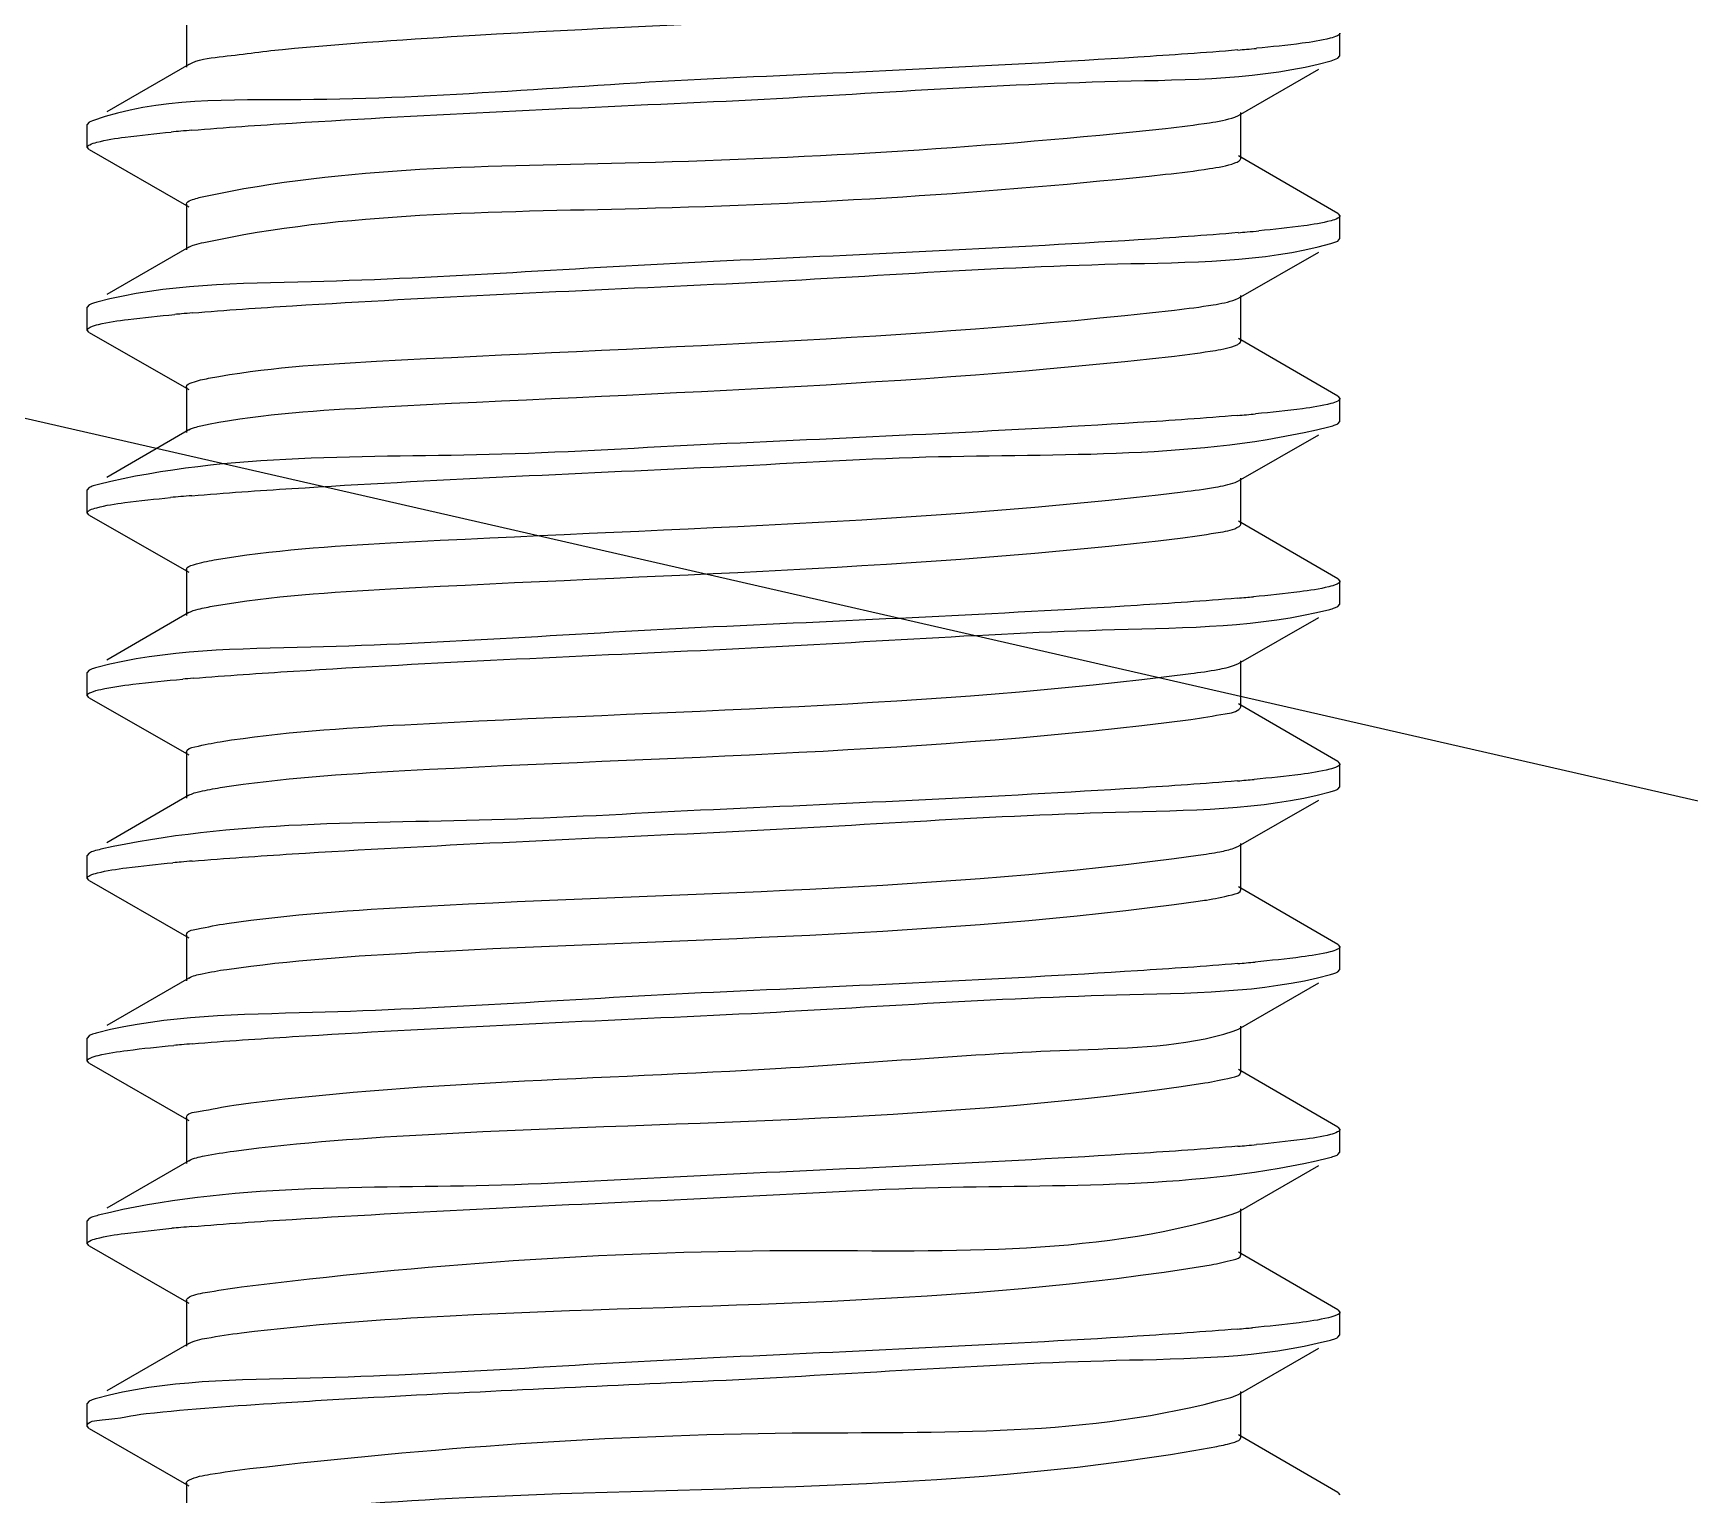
# Model space of a CAD drawing. Extents: x 1247970 to 1725648, y 860327 to 1277876.
# Drawn here: x 1322486.2 to 1322567, y 1199807.4 to 1199878.6 of the extents above; entities that cross this region are included whole.
import ezdxf

# ---------------------------------------------------------------- set-up
doc = ezdxf.new("R2010")
doc.units = 0
doc.header["$LTSCALE"] = 1000
doc.header["$MEASUREMENT"] = 0
doc.layers.get('0').update_dxf_attribs({"color": 254})
doc.layers.add('PUB_DIM', color=254, linetype='Continuous')
doc.layers.add('TK', color=4, linetype='Continuous')
doc.styles.get("Standard").update_dxf_attribs({"font": 'gbenor.shx', "bigfont": 'gbcbig.shx'})
doc.dimstyles.get("Standard").update_dxf_attribs({"dimtxt": 0.18, "dimasz": 0.18, "dimexe": 0.18, "dimexo": 0.0625, "dimgap": 0.09, "dimtad": 0, "dimtih": 1, "dimtoh": 1, "dimdec": 4, "dimzin": 0, "dimdsep": 46, "dimtxsty": 'Standard', "dimcen": 0.09, "dimadec": 0, "dimazin": 0, "dimtfac": 1, "dimtdec": 4, "dimtofl": 0, "dimtmove": 0, "dimatfit": 3, "dimfxl": 0, "dimtolj": 1, "dimtzin": 0, "dimarcsym": 0})

# ---------------------------------------------------------------- blocks, each defined once
blk = doc.blocks.new('A$C7BF01818')
at = {"linetype": 'Continuous'}
for p, q in [((1830.004, 6389.717), (1830.004, 6387.477)), ((1886.252, 6388.028), (1886.252, 6389.139)), ((1830.12, 6387.612), (1826.129, 6385.299)), ((1885.815, 6387.788), (1886.151, 6387.913)), ((1886.152, 6387.913), (1886.252, 6388.028)), ((1881.298, 6385.126), (1885.217, 6387.376)), ((1881.126, 6385.049), (1881.297, 6385.126)), ((1881.416, 6383.023), (1881.416, 6385.263)), ((1825.266, 6384.799), (1825.168, 6384.685)), ((1825.168, 6383.574), (1825.168, 6384.685)), ((1825.43, 6384.871), (1825.267, 6384.799)), ((1825.268, 6383.459), (1825.168, 6383.574)), ((1825.268, 6383.459), (1830.123, 6380.672)), ((1886.154, 6380.345), (1881.3, 6383.158)), ((1830.004, 6380.809), (1830.004, 6378.569)), ((1886.154, 6380.345), (1886.252, 6380.231)), ((1886.252, 6379.12), (1886.252, 6380.231)), ((1830.12, 6378.704), (1826.129, 6376.39)), ((1885.814, 6378.879), (1886.151, 6379.005)), ((1886.152, 6379.005), (1886.252, 6379.12)), ((1881.298, 6376.218), (1885.217, 6378.468)), ((1881.416, 6374.115), (1881.416, 6376.355)), ((1825.266, 6375.891), (1825.168, 6375.777)), ((1825.168, 6374.666), (1825.168, 6375.777)), ((1881.158, 6376.154), (1881.298, 6376.218)), ((1825.268, 6374.551), (1825.168, 6374.666)), ((1825.268, 6374.551), (1830.123, 6371.764)), ((1886.154, 6371.437), (1881.3, 6374.25)), ((1830.004, 6371.901), (1830.004, 6369.661)), ((1886.154, 6371.437), (1886.252, 6371.324)), ((1886.252, 6370.212), (1886.252, 6371.323)), ((1830.12, 6369.796), (1826.129, 6367.482)), ((1886.152, 6370.097), (1886.252, 6370.211)), ((1881.298, 6367.31), (1885.217, 6369.56)), ((1881.416, 6365.207), (1881.416, 6367.447)), ((1825.266, 6366.983), (1825.168, 6366.869)), ((1825.168, 6365.758), (1825.168, 6366.869)), ((1881.138, 6367.238), (1881.298, 6367.31)), ((1825.268, 6365.643), (1825.168, 6365.758)), ((1825.268, 6365.643), (1830.123, 6362.856)), ((1886.154, 6362.529), (1881.3, 6365.342)), ((1830.004, 6362.993), (1830.004, 6360.753)), ((1886.154, 6362.529), (1886.252, 6362.414)), ((1886.252, 6361.303), (1886.252, 6362.415)), ((1830.12, 6360.888), (1826.129, 6358.574)), ((1886.152, 6361.189), (1886.252, 6361.303)), ((1881.298, 6358.402), (1885.217, 6360.652)), ((1881.416, 6356.299), (1881.416, 6358.538)), ((1825.266, 6358.075), (1825.168, 6357.961)), ((1825.168, 6356.849), (1825.168, 6357.961)), ((1881.112, 6358.321), (1881.297, 6358.402)), ((1825.268, 6356.735), (1825.168, 6356.849)), ((1825.268, 6356.735), (1830.123, 6353.948)), ((1886.154, 6353.621), (1881.3, 6356.434)), ((1881.386, 6356.23), (1881.416, 6356.299)), ((1830.004, 6354.084), (1830.004, 6351.845)), ((1886.154, 6353.621), (1886.252, 6353.507)), ((1886.252, 6352.395), (1886.252, 6353.507)), ((1886.152, 6352.281), (1886.252, 6352.395)), ((1830.12, 6351.98), (1826.129, 6349.666)), ((1881.298, 6349.494), (1885.217, 6351.744)), ((1881.416, 6347.391), (1881.416, 6349.63)), ((1825.266, 6349.166), (1825.168, 6349.053)), ((1825.168, 6347.941), (1825.168, 6349.053)), ((1881.081, 6349.402), (1881.297, 6349.494)), ((1825.268, 6347.826), (1825.168, 6347.941)), ((1825.268, 6347.826), (1830.123, 6345.04)), ((1886.154, 6344.712), (1881.3, 6347.526)), ((1830.004, 6345.176), (1830.004, 6342.937)), ((1886.154, 6344.712), (1886.252, 6344.599)), ((1886.252, 6343.487), (1886.252, 6344.599)), ((1886.152, 6343.372), (1886.252, 6343.487)), ((1830.12, 6343.072), (1826.129, 6340.758)), ((1881.298, 6340.586), (1885.217, 6342.836)), ((1881.416, 6338.483), (1881.416, 6340.722)), ((1825.266, 6340.258), (1825.168, 6340.145)), ((1825.168, 6339.033), (1825.168, 6340.145)), ((1881.042, 6340.48), (1881.297, 6340.586)), ((1825.268, 6338.918), (1825.168, 6339.034)), ((1825.268, 6338.918), (1830.123, 6336.132)), ((1886.154, 6335.804), (1881.3, 6338.618)), ((1830.004, 6336.268), (1830.004, 6334.029)), ((1886.154, 6335.804), (1886.252, 6335.691)), ((1886.252, 6334.579), (1886.252, 6335.691)), ((1886.152, 6334.464), (1886.252, 6334.579)), ((1830.12, 6334.164), (1826.129, 6331.85)), ((1881.298, 6331.678), (1885.217, 6333.928)), ((1881.416, 6329.574), (1881.416, 6331.814)), ((1825.266, 6331.35), (1825.168, 6331.237)), ((1825.168, 6330.125), (1825.168, 6331.237)), ((1880.991, 6331.556), (1881.296, 6331.678)), ((1825.268, 6330.01), (1825.168, 6330.125)), ((1825.268, 6330.01), (1830.123, 6327.224)), ((1886.154, 6326.896), (1881.3, 6329.709)), ((1830.004, 6327.36), (1830.004, 6325.12)), ((1886.154, 6326.896), (1886.252, 6326.782)), ((1886.252, 6325.671), (1886.252, 6326.783)), ((1886.152, 6325.556), (1886.252, 6325.671)), ((1830.12, 6325.255), (1826.129, 6322.942)), ((1881.298, 6322.77), (1885.217, 6325.02)), ((1825.266, 6322.442), (1825.168, 6322.328)), ((1825.168, 6321.217), (1825.168, 6322.328)), ((1881.416, 6320.666), (1881.416, 6322.906)), ((1825.268, 6321.102), (1825.168, 6321.217)), ((1825.268, 6321.102), (1830.123, 6318.316)), ((1886.154, 6317.988), (1881.3, 6320.801)), ((1830.004, 6318.452), (1830.004, 6316.212)), ((1886.154, 6317.988), (1886.252, 6317.874))]:
    blk.add_line(p, q, dxfattribs=at)
for centre, radius, start, end in [((1871.026, 6509.239), 121.355, 274.84383, 275.0447), ((1872.605, 6491.381), 103.427, 275.04318, 275.31292), ((1838.867, 6280.757), 104.004, 95.03962, 95.29833), ((1840.615, 6260.936), 123.902, 94.78916, 95.03946), ((1872.849, 6479.783), 100.726, 275.0541, 275.38552), ((1871.091, 6499.579), 120.6, 274.85173, 275.05743), ((1839.214, 6267.993), 107.875, 95.02307, 95.20191), ((1840.712, 6250.897), 125.036, 94.7783, 95.02125), ((1872.522, 6474.484), 104.349, 275.0398, 275.28735), ((1871.015, 6491.544), 121.476, 274.8429, 275.04079), ((1838.806, 6263.617), 103.325, 95.04246, 95.3161), ((1840.598, 6243.307), 123.714, 94.79102, 95.04268), ((1870.943, 6483.474), 122.317, 274.83433, 275.0285), ((1872.293, 6468.126), 106.91, 275.02865, 275.2244), ((1840.853, 6231.443), 126.68, 94.76264, 94.99579), ((1870.971, 6474.239), 121.989, 274.83755, 275.03309), ((1872.38, 6458.251), 105.939, 275.03286, 275.24761), ((1840.662, 6224.761), 124.447, 94.78382, 95.03057), ((1839.036, 6243.252), 105.884, 95.03164, 95.25053), ((1875.615, 6373.482), 26.924, 277.9512, 278.82247), ((1871, 6465.002), 121.659, 274.8411, 275.03838), ((1872.48, 6448.233), 104.824, 275.03762, 275.27579), ((1839.127, 6233.325), 106.906, 95.02723, 95.22584), ((1840.689, 6215.527), 124.774, 94.78089, 95.02576), ((1871.039, 6455.647), 121.21, 274.84603, 275.04568), ((1872.617, 6437.8), 103.294, 275.04408, 275.31542), ((1838.913, 6226.806), 104.508, 95.03764, 95.28499), ((1840.624, 6207.378), 124.011, 94.78806, 95.0372), ((1870.92, 6448.099), 122.575, 274.83149, 275.02417), ((1872.211, 6433.413), 107.833, 275.02467, 275.20153)]:
    blk.add_arc(centre, radius, start, end, dxfattribs=at)
for points, knots in [([(1834.693, 6388.347), (1837.819, 6388.646), (1852.016, 6389.596), (1866.252, 6389.997), (1877.28, 6391.116)], [0, 0, 0, 0, 0.220805, 1, 1, 1, 1]), ([(1885.774, 6388.888), (1885.325, 6388.77), (1884.124, 6388.597), (1882.923, 6388.468), (1882.182, 6388.399)], [0, 0, 0, 0, 0.383986, 1, 1, 1, 1]), ([(1886.251, 6389.139), (1886.251, 6389.081), (1886.055, 6388.961), (1885.896, 6388.92), (1885.774, 6388.888)], [0, 0, 0, 0, 0.313599, 1, 1, 1, 1]), ([(1830.122, 6387.612), (1830.561, 6387.868), (1832.16, 6388.027), (1833.66, 6388.248), (1834.693, 6388.347)], [0, 0, 0, 0, 0.328919, 1, 1, 1, 1]), ([(1881.273, 6388.318), (1879.647, 6388.18), (1871.132, 6387.602), (1862.605, 6387.232), (1855.71, 6386.912)], [0, 0, 0, 0, 0.191188, 1, 1, 1, 1]), ([(1855.71, 6385.801), (1862.276, 6386.106), (1872.239, 6386.913), (1882.454, 6386.862), (1885.815, 6387.788)], [0, 0, 0, 0, 0.653465, 1, 1, 1, 1]), ([(1855.71, 6386.912), (1848.997, 6386.6), (1839.045, 6385.596), (1828.632, 6386.009), (1825.43, 6384.871)], [0, 0, 0, 0, 0.664148, 1, 1, 1, 1]), ([(1830.27, 6384.405), (1831.897, 6384.541), (1840.371, 6385.114), (1848.857, 6385.483), (1855.71, 6385.801)], [0, 0, 0, 0, 0.192176, 1, 1, 1, 1]), ([(1825.636, 6383.822), (1826.088, 6383.942), (1827.301, 6384.117), (1828.513, 6384.247), (1829.263, 6384.316)], [0, 0, 0, 0, 0.382765, 1, 1, 1, 1]), ([(1830.849, 6381.173), (1837.783, 6382.678), (1853.611, 6382.62), (1869.217, 6383.582), (1877.744, 6384.496)], [0, 0, 0, 0, 0.452798, 1, 1, 1, 1]), ([(1877.744, 6384.496), (1878.462, 6384.572), (1879.592, 6384.718), (1880.73, 6384.904), (1881.126, 6385.049)], [0, 0, 0, 0, 0.631677, 1, 1, 1, 1]), ([(1825.169, 6383.574), (1825.17, 6383.631), (1825.361, 6383.75), (1825.517, 6383.79), (1825.636, 6383.822)], [0, 0, 0, 0, 0.314572, 1, 1, 1, 1]), ([(1877.744, 6382.256), (1878.462, 6382.333), (1879.592, 6382.478), (1880.73, 6382.664), (1881.126, 6382.81)], [0, 0, 0, 0, 0.631677, 1, 1, 1, 1]), ([(1881.126, 6382.81), (1881.201, 6382.837), (1881.313, 6382.877), (1881.415, 6382.98), (1881.415, 6383.023)], [0, 0, 0, 0, 0.652891, 1, 1, 1, 1]), ([(1830.849, 6378.933), (1837.783, 6380.438), (1853.611, 6380.38), (1869.217, 6381.343), (1877.744, 6382.256)], [0, 0, 0, 0, 0.452798, 1, 1, 1, 1]), ([(1830.005, 6380.809), (1830.006, 6380.902), (1830.377, 6381.067), (1830.635, 6381.127), (1830.849, 6381.173)], [0, 0, 0, 0, 0.298459, 1, 1, 1, 1]), ([(1885.815, 6379.991), (1885.38, 6379.871), (1884.205, 6379.699), (1883.031, 6379.571), (1882.303, 6379.502)], [0, 0, 0, 0, 0.381283, 1, 1, 1, 1]), ([(1886.251, 6380.231), (1886.251, 6380.177), (1886.075, 6380.061), (1885.927, 6380.022), (1885.815, 6379.991)], [0, 0, 0, 0, 0.317627, 1, 1, 1, 1]), ([(1830.122, 6378.704), (1830.209, 6378.755), (1830.452, 6378.84), (1830.699, 6378.901), (1830.849, 6378.933)], [0, 0, 0, 0, 0.396787, 1, 1, 1, 1]), ([(1881.291, 6379.412), (1879.666, 6379.274), (1871.144, 6378.694), (1862.612, 6378.324), (1855.71, 6378.004)], [0, 0, 0, 0, 0.191027, 1, 1, 1, 1]), ([(1855.71, 6376.893), (1862.274, 6377.197), (1872.237, 6378.004), (1882.451, 6377.954), (1885.814, 6378.879)], [0, 0, 0, 0, 0.653287, 1, 1, 1, 1]), ([(1855.71, 6378.004), (1849.168, 6377.7), (1839.209, 6376.915), (1829.019, 6376.926), (1825.637, 6376.026)], [0, 0, 0, 0, 0.651741, 1, 1, 1, 1]), ([(1830.297, 6375.499), (1831.923, 6375.635), (1840.389, 6376.207), (1848.866, 6376.575), (1855.71, 6376.893)], [0, 0, 0, 0, 0.192382, 1, 1, 1, 1]), ([(1825.637, 6376.026), (1825.563, 6376.006), (1825.437, 6375.969), (1825.315, 6375.918), (1825.267, 6375.891)], [0, 0, 0, 0, 0.581822, 1, 1, 1, 1]), ([(1831.086, 6372.313), (1833.78, 6372.831), (1849.543, 6373.777), (1865.269, 6374.169), (1878.182, 6375.636)], [0, 0, 0, 0, 0.174284, 1, 1, 1, 1]), ([(1878.182, 6375.636), (1878.815, 6375.708), (1879.809, 6375.843), (1880.812, 6376.019), (1881.158, 6376.154)], [0, 0, 0, 0, 0.631309, 1, 1, 1, 1]), ([(1825.169, 6374.666), (1825.17, 6374.731), (1825.404, 6374.858), (1825.582, 6374.902), (1825.724, 6374.936)], [0, 0, 0, 0, 0.307617, 1, 1, 1, 1]), ([(1825.724, 6374.936), (1826.195, 6375.052), (1827.434, 6375.226), (1828.674, 6375.355), (1829.433, 6375.424)], [0, 0, 0, 0, 0.388805, 1, 1, 1, 1]), ([(1878.182, 6373.396), (1878.849, 6373.472), (1879.868, 6373.619), (1880.91, 6373.792), (1881.242, 6373.95)], [0, 0, 0, 0, 0.646226, 1, 1, 1, 1]), ([(1881.242, 6373.95), (1881.289, 6373.972), (1881.362, 6374.008), (1881.416, 6374.084), (1881.415, 6374.115)], [0, 0, 0, 0, 0.623613, 1, 1, 1, 1]), ([(1831.086, 6370.074), (1833.78, 6370.591), (1849.543, 6371.537), (1865.269, 6371.929), (1878.182, 6373.396)], [0, 0, 0, 0, 0.174284, 1, 1, 1, 1]), ([(1830.005, 6371.901), (1830.006, 6372.015), (1830.499, 6372.188), (1830.813, 6372.261), (1831.086, 6372.313)], [0, 0, 0, 0, 0.29056, 1, 1, 1, 1]), ([(1885.814, 6371.082), (1885.361, 6370.958), (1884.131, 6370.782), (1882.902, 6370.649), (1882.138, 6370.579)], [0, 0, 0, 0, 0.379663, 1, 1, 1, 1]), ([(1886.251, 6371.324), (1886.251, 6371.27), (1886.075, 6371.152), (1885.926, 6371.113), (1885.814, 6371.082)], [0, 0, 0, 0, 0.316711, 1, 1, 1, 1]), ([(1830.122, 6369.796), (1830.234, 6369.861), (1830.557, 6369.963), (1830.883, 6370.035), (1831.086, 6370.074)], [0, 0, 0, 0, 0.3848, 1, 1, 1, 1]), ([(1881.271, 6370.502), (1879.644, 6370.364), (1871.13, 6369.785), (1862.604, 6369.416), (1855.71, 6369.096)], [0, 0, 0, 0, 0.191257, 1, 1, 1, 1]), ([(1855.71, 6367.985), (1859.159, 6368.145), (1869.13, 6368.818), (1879.335, 6368.363), (1885.712, 6369.945)], [0, 0, 0, 0, 0.344495, 1, 1, 1, 1]), ([(1885.712, 6369.945), (1885.801, 6369.967), (1885.95, 6370.008), (1886.096, 6370.065), (1886.151, 6370.097)], [0, 0, 0, 0, 0.58844, 1, 1, 1, 1]), ([(1855.71, 6369.096), (1852.268, 6368.936), (1842.3, 6368.268), (1832.107, 6368.701), (1825.724, 6367.14)], [0, 0, 0, 0, 0.344031, 1, 1, 1, 1]), ([(1830.266, 6366.588), (1831.892, 6366.725), (1840.368, 6367.298), (1848.855, 6367.666), (1855.71, 6367.985)], [0, 0, 0, 0, 0.192139, 1, 1, 1, 1]), ([(1825.724, 6367.14), (1825.631, 6367.117), (1825.476, 6367.075), (1825.324, 6367.016), (1825.267, 6366.983)], [0, 0, 0, 0, 0.590747, 1, 1, 1, 1]), ([(1831.352, 6363.454), (1834.191, 6363.944), (1849.984, 6364.942), (1865.782, 6365.225), (1878.595, 6366.776)], [0, 0, 0, 0, 0.182517, 1, 1, 1, 1]), ([(1878.595, 6366.776), (1879.128, 6366.841), (1879.979, 6366.961), (1880.833, 6367.124), (1881.138, 6367.238)], [0, 0, 0, 0, 0.622534, 1, 1, 1, 1]), ([(1825.169, 6365.758), (1825.17, 6365.814), (1825.357, 6365.933), (1825.511, 6365.973), (1825.629, 6366.004)], [0, 0, 0, 0, 0.31528, 1, 1, 1, 1]), ([(1825.629, 6366.004), (1826.077, 6366.124), (1827.282, 6366.298), (1828.487, 6366.428), (1829.233, 6366.497)], [0, 0, 0, 0, 0.382372, 1, 1, 1, 1]), ([(1878.595, 6364.536), (1879.209, 6364.611), (1880.11, 6364.764), (1881.069, 6364.915), (1881.329, 6365.09)], [0, 0, 0, 0, 0.663706, 1, 1, 1, 1]), ([(1881.329, 6365.09), (1881.353, 6365.106), (1881.394, 6365.137), (1881.416, 6365.186), (1881.416, 6365.207)], [0, 0, 0, 0, 0.584578, 1, 1, 1, 1]), ([(1831.352, 6361.214), (1834.191, 6361.704), (1849.984, 6362.702), (1865.782, 6362.985), (1878.595, 6364.536)], [0, 0, 0, 0, 0.182517, 1, 1, 1, 1]), ([(1830.004, 6362.993), (1830.006, 6363.13), (1830.638, 6363.306), (1831.012, 6363.395), (1831.352, 6363.454)], [0, 0, 0, 0, 0.284598, 1, 1, 1, 1]), ([(1885.712, 6362.148), (1885.246, 6362.032), (1884.015, 6361.858), (1882.783, 6361.729), (1882.028, 6361.66)], [0, 0, 0, 0, 0.387919, 1, 1, 1, 1]), ([(1886.251, 6362.414), (1886.25, 6362.351), (1886.024, 6362.225), (1885.85, 6362.182), (1885.712, 6362.148)], [0, 0, 0, 0, 0.30911, 1, 1, 1, 1]), ([(1830.122, 6360.888), (1830.26, 6360.968), (1830.675, 6361.085), (1831.09, 6361.169), (1831.352, 6361.214)], [0, 0, 0, 0, 0.374719, 1, 1, 1, 1]), ([(1881.251, 6361.592), (1879.625, 6361.454), (1871.117, 6360.877), (1862.598, 6360.508), (1855.71, 6360.188)], [0, 0, 0, 0, 0.191405, 1, 1, 1, 1]), ([(1855.71, 6359.076), (1862.229, 6359.379), (1872.184, 6360.143), (1882.351, 6360.171), (1885.752, 6361.046)], [0, 0, 0, 0, 0.65014, 1, 1, 1, 1]), ([(1885.752, 6361.046), (1885.832, 6361.067), (1885.968, 6361.106), (1886.1, 6361.159), (1886.151, 6361.189)], [0, 0, 0, 0, 0.584474, 1, 1, 1, 1]), ([(1855.71, 6360.188), (1849.163, 6359.884), (1839.202, 6359.093), (1829.006, 6359.113), (1825.629, 6358.207)], [0, 0, 0, 0, 0.652145, 1, 1, 1, 1]), ([(1830.335, 6357.686), (1831.962, 6357.822), (1840.415, 6358.391), (1848.879, 6358.759), (1855.71, 6359.076)], [0, 0, 0, 0, 0.19268, 1, 1, 1, 1]), ([(1825.629, 6358.207), (1825.557, 6358.188), (1825.434, 6358.151), (1825.314, 6358.102), (1825.267, 6358.075)], [0, 0, 0, 0, 0.580933, 1, 1, 1, 1]), ([(1831.646, 6354.594), (1834.626, 6355.062), (1850.435, 6356.095), (1866.286, 6356.268), (1878.98, 6357.916)], [0, 0, 0, 0, 0.190714, 1, 1, 1, 1]), ([(1878.98, 6357.916), (1879.42, 6357.973), (1880.135, 6358.08), (1880.848, 6358.226), (1881.112, 6358.321)], [0, 0, 0, 0, 0.612343, 1, 1, 1, 1]), ([(1825.17, 6356.849), (1825.17, 6356.924), (1825.461, 6357.061), (1825.667, 6357.109), (1825.837, 6357.147)], [0, 0, 0, 0, 0.300213, 1, 1, 1, 1]), ([(1825.837, 6357.147), (1826.351, 6357.261), (1827.681, 6357.44), (1829.013, 6357.572), (1829.822, 6357.642)], [0, 0, 0, 0, 0.393627, 1, 1, 1, 1]), ([(1878.98, 6355.677), (1879.542, 6355.749), (1880.305, 6355.912), (1881.215, 6356.034), (1881.386, 6356.23)], [0, 0, 0, 0, 0.684969, 1, 1, 1, 1]), ([(1831.646, 6352.354), (1834.626, 6352.822), (1850.435, 6353.855), (1866.286, 6354.029), (1878.98, 6355.677)], [0, 0, 0, 0, 0.190714, 1, 1, 1, 1]), ([(1830.004, 6354.084), (1830.006, 6354.247), (1830.793, 6354.421), (1831.233, 6354.529), (1831.646, 6354.594)], [0, 0, 0, 0, 0.280177, 1, 1, 1, 1]), ([(1885.752, 6353.25), (1885.29, 6353.131), (1884.059, 6352.956), (1882.828, 6352.826), (1882.069, 6352.756)], [0, 0, 0, 0, 0.384891, 1, 1, 1, 1]), ([(1886.251, 6353.507), (1886.251, 6353.447), (1886.044, 6353.324), (1885.879, 6353.283), (1885.752, 6353.25)], [0, 0, 0, 0, 0.31163, 1, 1, 1, 1]), ([(1830.122, 6351.98), (1830.289, 6352.076), (1830.806, 6352.207), (1831.318, 6352.303), (1831.646, 6352.354)], [0, 0, 0, 0, 0.366187, 1, 1, 1, 1]), ([(1881.258, 6352.685), (1879.632, 6352.547), (1871.122, 6351.969), (1862.6, 6351.6), (1855.71, 6351.28)], [0, 0, 0, 0, 0.191351, 1, 1, 1, 1]), ([(1855.71, 6350.168), (1862.242, 6350.472), (1872.2, 6351.248), (1882.38, 6351.254), (1885.77, 6352.143)], [0, 0, 0, 0, 0.651055, 1, 1, 1, 1]), ([(1885.77, 6352.143), (1885.846, 6352.163), (1885.976, 6352.201), (1886.102, 6352.252), (1886.151, 6352.281)], [0, 0, 0, 0, 0.582489, 1, 1, 1, 1]), ([(1855.71, 6351.28), (1852.312, 6351.122), (1842.375, 6350.487), (1832.257, 6350.783), (1825.837, 6349.35)], [0, 0, 0, 0, 0.340868, 1, 1, 1, 1]), ([(1830.283, 6348.774), (1831.91, 6348.91), (1840.38, 6349.482), (1848.861, 6349.85), (1855.71, 6350.168)], [0, 0, 0, 0, 0.192276, 1, 1, 1, 1]), ([(1825.837, 6349.35), (1825.72, 6349.324), (1825.527, 6349.275), (1825.337, 6349.207), (1825.268, 6349.166)], [0, 0, 0, 0, 0.600315, 1, 1, 1, 1]), ([(1831.968, 6345.734), (1835.084, 6346.183), (1850.895, 6347.243), (1866.78, 6347.297), (1879.339, 6349.057)], [0, 0, 0, 0, 0.198891, 1, 1, 1, 1]), ([(1879.339, 6349.057), (1879.691, 6349.106), (1880.276, 6349.198), (1880.857, 6349.325), (1881.081, 6349.402)], [0, 0, 0, 0, 0.600419, 1, 1, 1, 1]), ([(1825.169, 6347.941), (1825.17, 6348.001), (1825.376, 6348.124), (1825.54, 6348.165), (1825.668, 6348.198)], [0, 0, 0, 0, 0.311742, 1, 1, 1, 1]), ([(1825.668, 6348.198), (1826.129, 6348.317), (1827.359, 6348.492), (1828.588, 6348.622), (1829.346, 6348.692)], [0, 0, 0, 0, 0.384859, 1, 1, 1, 1]), ([(1879.744, 6346.876), (1880.164, 6346.942), (1880.609, 6347.052), (1881.417, 6347.226), (1881.416, 6347.391)], [0, 0, 0, 0, 0.720439, 1, 1, 1, 1]), ([(1831.968, 6343.494), (1835.084, 6343.943), (1850.895, 6345.004), (1866.78, 6345.058), (1879.339, 6346.817)], [0, 0, 0, 0, 0.198891, 1, 1, 1, 1]), ([(1830.004, 6345.176), (1830.004, 6345.366), (1830.966, 6345.532), (1831.475, 6345.663), (1831.968, 6345.734)], [0, 0, 0, 0, 0.27639, 1, 1, 1, 1]), ([(1885.77, 6344.346), (1885.314, 6344.227), (1884.093, 6344.052), (1882.872, 6343.922), (1882.118, 6343.852)], [0, 0, 0, 0, 0.3837, 1, 1, 1, 1]), ([(1886.251, 6344.599), (1886.251, 6344.541), (1886.053, 6344.419), (1885.893, 6344.379), (1885.77, 6344.346)], [0, 0, 0, 0, 0.313264, 1, 1, 1, 1]), ([(1830.121, 6343.072), (1830.318, 6343.185), (1830.949, 6343.327), (1831.566, 6343.437), (1831.968, 6343.494)], [0, 0, 0, 0, 0.358796, 1, 1, 1, 1]), ([(1881.267, 6343.777), (1879.641, 6343.639), (1871.127, 6343.061), (1862.603, 6342.692), (1855.71, 6342.372)], [0, 0, 0, 0, 0.191284, 1, 1, 1, 1]), ([(1855.71, 6341.26), (1862.258, 6341.564), (1872.218, 6342.354), (1882.414, 6342.335), (1885.791, 6343.241)], [0, 0, 0, 0, 0.652132, 1, 1, 1, 1]), ([(1885.791, 6343.241), (1885.863, 6343.26), (1885.986, 6343.296), (1886.105, 6343.346), (1886.151, 6343.372)], [0, 0, 0, 0, 0.580109, 1, 1, 1, 1]), ([(1855.71, 6342.372), (1849.191, 6342.069), (1839.236, 6341.304), (1829.068, 6341.278), (1825.668, 6340.401)], [0, 0, 0, 0, 0.650186, 1, 1, 1, 1]), ([(1830.29, 6339.866), (1831.917, 6340.002), (1840.384, 6340.574), (1848.863, 6340.942), (1855.71, 6341.26)], [0, 0, 0, 0, 0.192329, 1, 1, 1, 1]), ([(1825.668, 6340.401), (1825.587, 6340.381), (1825.451, 6340.342), (1825.318, 6340.288), (1825.267, 6340.258)], [0, 0, 0, 0, 0.585228, 1, 1, 1, 1]), ([(1832.317, 6336.874), (1841.155, 6338.05), (1854.999, 6338.183), (1871.121, 6339.623), (1878.634, 6339.698), (1881.042, 6340.48)], [0, 0, 0, 0, 0.547324, 0.844568, 1, 1, 1, 1]), ([(1825.169, 6339.034), (1825.17, 6339.097), (1825.396, 6339.223), (1825.571, 6339.266), (1825.708, 6339.3)], [0, 0, 0, 0, 0.309206, 1, 1, 1, 1]), ([(1825.708, 6339.3), (1826.174, 6339.416), (1827.404, 6339.59), (1828.635, 6339.718), (1829.39, 6339.788)], [0, 0, 0, 0, 0.387923, 1, 1, 1, 1]), ([(1879.67, 6337.957), (1880.109, 6338.024), (1880.571, 6338.139), (1881.416, 6338.311), (1881.416, 6338.483)], [0, 0, 0, 0, 0.721294, 1, 1, 1, 1]), ([(1832.317, 6334.635), (1835.565, 6335.067), (1851.362, 6336.149), (1867.266, 6336.068), (1879.67, 6337.957)], [0, 0, 0, 0, 0.207068, 1, 1, 1, 1]), ([(1830.004, 6336.268), (1830.003, 6336.488), (1831.155, 6336.639), (1831.738, 6336.797), (1832.317, 6336.874)], [0, 0, 0, 0, 0.273499, 1, 1, 1, 1]), ([(1885.791, 6335.444), (1885.343, 6335.324), (1884.137, 6335.15), (1882.933, 6335.02), (1882.186, 6334.951)], [0, 0, 0, 0, 0.382389, 1, 1, 1, 1]), ([(1886.251, 6335.691), (1886.251, 6335.634), (1886.063, 6335.515), (1885.909, 6335.476), (1885.791, 6335.444)], [0, 0, 0, 0, 0.315217, 1, 1, 1, 1]), ([(1830.121, 6334.164), (1830.35, 6334.296), (1831.104, 6334.447), (1831.836, 6334.571), (1832.317, 6334.635)], [0, 0, 0, 0, 0.352422, 1, 1, 1, 1]), ([(1881.278, 6334.87), (1879.652, 6334.732), (1871.135, 6334.153), (1862.607, 6333.784), (1855.71, 6333.464)], [0, 0, 0, 0, 0.191192, 1, 1, 1, 1]), ([(1855.71, 6332.352), (1859.153, 6332.512), (1869.12, 6333.18), (1879.313, 6332.748), (1885.696, 6334.308)], [0, 0, 0, 0, 0.344021, 1, 1, 1, 1]), ([(1885.696, 6334.308), (1885.788, 6334.331), (1885.943, 6334.373), (1886.094, 6334.431), (1886.151, 6334.464)], [0, 0, 0, 0, 0.58994, 1, 1, 1, 1]), ([(1855.71, 6333.464), (1852.261, 6333.303), (1842.29, 6332.63), (1832.085, 6333.086), (1825.708, 6331.504)], [0, 0, 0, 0, 0.344504, 1, 1, 1, 1]), ([(1830.273, 6330.957), (1831.9, 6331.093), (1840.373, 6331.666), (1848.858, 6332.034), (1855.71, 6332.352)], [0, 0, 0, 0, 0.192203, 1, 1, 1, 1]), ([(1825.708, 6331.504), (1825.619, 6331.481), (1825.469, 6331.44), (1825.323, 6331.382), (1825.267, 6331.35)], [0, 0, 0, 0, 0.589253, 1, 1, 1, 1]), ([(1832.694, 6328.015), (1841.512, 6329.107), (1857.518, 6330.275), (1874.05, 6329.438), (1880.991, 6331.556)], [0, 0, 0, 0, 0.550453, 1, 1, 1, 1]), ([(1825.17, 6330.125), (1825.169, 6330.179), (1825.349, 6330.297), (1825.499, 6330.336), (1825.613, 6330.367)], [0, 0, 0, 0, 0.316232, 1, 1, 1, 1]), ([(1825.613, 6330.367), (1826.066, 6330.491), (1827.295, 6330.667), (1828.523, 6330.799), (1829.287, 6330.87)], [0, 0, 0, 0, 0.380227, 1, 1, 1, 1]), ([(1879.974, 6329.097), (1880.337, 6329.158), (1880.732, 6329.253), (1881.415, 6329.429), (1881.416, 6329.574)], [0, 0, 0, 0, 0.717063, 1, 1, 1, 1]), ([(1832.694, 6325.775), (1836.069, 6326.193), (1851.834, 6327.296), (1867.745, 6327.055), (1879.974, 6329.097)], [0, 0, 0, 0, 0.215264, 1, 1, 1, 1]), ([(1830.069, 6327.461), (1830.302, 6327.642), (1831.24, 6327.785), (1832.097, 6327.941), (1832.694, 6328.015)], [0, 0, 0, 0, 0.329674, 1, 1, 1, 1]), ([(1830.005, 6327.36), (1830.004, 6327.378), (1830.02, 6327.419), (1830.05, 6327.447), (1830.069, 6327.461)], [0, 0, 0, 0, 0.430368, 1, 1, 1, 1]), ([(1885.696, 6326.512), (1885.225, 6326.396), (1883.986, 6326.222), (1882.746, 6326.093), (1881.987, 6326.024)], [0, 0, 0, 0, 0.388826, 1, 1, 1, 1]), ([(1886.251, 6326.782), (1886.251, 6326.718), (1886.016, 6326.59), (1885.838, 6326.546), (1885.696, 6326.512)], [0, 0, 0, 0, 0.307562, 1, 1, 1, 1]), ([(1830.121, 6325.255), (1830.384, 6325.408), (1831.271, 6325.566), (1832.126, 6325.704), (1832.694, 6325.775)], [0, 0, 0, 0, 0.346845, 1, 1, 1, 1]), ([(1881.244, 6325.959), (1879.618, 6325.822), (1871.112, 6325.244), (1862.595, 6324.875), (1855.71, 6324.555)], [0, 0, 0, 0, 0.191463, 1, 1, 1, 1]), ([(1855.71, 6323.444), (1862.252, 6323.748), (1872.211, 6324.533), (1882.401, 6324.523), (1885.783, 6325.422)], [0, 0, 0, 0, 0.651729, 1, 1, 1, 1]), ([(1885.783, 6325.422), (1885.857, 6325.442), (1885.982, 6325.479), (1886.104, 6325.529), (1886.151, 6325.556)], [0, 0, 0, 0, 0.580994, 1, 1, 1, 1]), ([(1855.71, 6324.555), (1849.151, 6324.251), (1839.189, 6323.449), (1828.979, 6323.49), (1825.613, 6322.571)], [0, 0, 0, 0, 0.652962, 1, 1, 1, 1]), ([(1834.578, 6322.361), (1836.101, 6322.459), (1843.142, 6322.868), (1850.188, 6323.188), (1855.71, 6323.444)], [0, 0, 0, 0, 0.216273, 1, 1, 1, 1]), ([(1825.613, 6322.571), (1825.544, 6322.552), (1825.426, 6322.516), (1825.312, 6322.468), (1825.267, 6322.442)], [0, 0, 0, 0, 0.579044, 1, 1, 1, 1]), ([(1833.098, 6319.155), (1841.874, 6320.173), (1857.737, 6321.315), (1874.046, 6320.676), (1880.923, 6322.628)], [0, 0, 0, 0, 0.552761, 1, 1, 1, 1]), ([(1880.923, 6322.628), (1880.997, 6322.649), (1881.124, 6322.689), (1881.247, 6322.742), (1881.296, 6322.77)], [0, 0, 0, 0, 0.573623, 1, 1, 1, 1]), ([(1825.168, 6321.217), (1825.168, 6321.481), (1826.631, 6321.547), (1827.319, 6321.758), (1828.036, 6321.836)], [0, 0, 0, 0, 0.267694, 1, 1, 1, 1]), ([(1880.249, 6320.237), (1880.544, 6320.292), (1880.877, 6320.369), (1881.415, 6320.545), (1881.416, 6320.666)], [0, 0, 0, 0, 0.71161, 1, 1, 1, 1]), ([(1833.098, 6316.915), (1836.596, 6317.321), (1852.309, 6318.446), (1868.219, 6318.01), (1880.249, 6320.237)], [0, 0, 0, 0, 0.223497, 1, 1, 1, 1]), ([(1830.146, 6318.601), (1830.455, 6318.763), (1831.468, 6318.931), (1832.449, 6319.08), (1833.098, 6319.155)], [0, 0, 0, 0, 0.348452, 1, 1, 1, 1]), ([(1830.004, 6318.452), (1830.004, 6318.48), (1830.046, 6318.546), (1830.107, 6318.581), (1830.146, 6318.601)], [0, 0, 0, 0, 0.388147, 1, 1, 1, 1])]:
    blk.add_open_spline(points, degree=3, knots=knots, dxfattribs=at)
blk.add_open_spline([(1828.036, 6321.836), (1830.21, 6322.075), (1832.395, 6322.22), (1834.578, 6322.361)], degree=3, dxfattribs=at)
at = {"layer": 'PUB_DIM'}
blk.add_leader([(1311.044, 6487.222), (2288.504, 6263.731)], dimstyle='Standard', override={"dimgap": 20, "dimtad": 0}, dxfattribs=at)

msp = doc.modelspace()

# ---------------------------------------------------------------- block references
at = {"layer": 'TK'}
msp.add_blockref('A$C7BF01818', (1320663.701, 1193489.485), dxfattribs=at)

doc.saveas('drawing.dxf')
